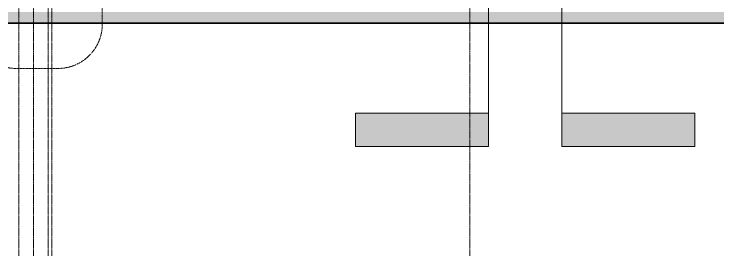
# Model space of a CAD drawing. Header units: inches. Extents: x -54880 to -186, y -132 to 853.
# Drawn here: x -22801.9 to -22420.7, y -132 to -1.2 of the extents above; entities that cross this region are included whole.
import ezdxf

# ---------------------------------------------------------------- set-up
doc = ezdxf.new("R2010")
doc.units = ezdxf.units.IN
doc.header["$MEASUREMENT"] = 0
doc.linetypes.add('Dash Dot 3_16_', pattern=[0.3125, 0.1875, -0.0625, 0, -0.0625])
doc.linetypes.add('Grid Line 1_2_', pattern=[0.875, 0.5, -0.125, 0.125, -0.125])
for name, color, linetype, lineweight in [('A-ANNO-SYMB', 150, 'Continuous', 9), ('C-BLDG-PADS', 91, 'Continuous', 9), ('C-TOPO', 7, 'Continuous', 9), ('G-ANNO-SYMB', 111, 'Continuous', 9), ('S-GRID', 1, 'Continuous', 9)]:
    doc.layers.add(name, color=color, linetype=linetype, lineweight=lineweight)

# ---------------------------------------------------------------- blocks, each defined once
blk = doc.blocks.new('Section - 3_32_ x 3_8_-18514-Section 13')
at = {"layer": 'G-ANNO-SYMB'}
blk.add_hatch(color=256, dxfattribs=at).paths.add_polyline_path([(-25570.9, -26.7), (-25498.9, -26.7), (-25498.9, -44.7), (-25570.9, -44.7)], flags=0)
for p, q in [((-25570.9, -26.7), (-25570.9, -44.7)), ((-25498.9, -26.7), (-25570.9, -26.7)), ((-25498.9, -44.7), (-25498.9, -26.7)), ((-25570.9, -44.7), (-25498.9, -44.7))]:
    blk.add_line(p, q, dxfattribs=at)

msp = doc.modelspace()

# ---------------------------------------------------------------- hatches: boundary and pattern name
at = {"layer": 'C-BLDG-PADS'}
h = msp.add_hatch(dxfattribs=at)
h.set_pattern_fill('FP_3', color=256, style=0, pattern_type=2)
h.set_pattern_definition([(50, (-26138.86, 100.19), (55.0854, -4.81984), [5.76, -63.36]), (355, (-26138.86, 100.19), (-10.6557, 57.7685), [4.608, -50.688]), (100.451, (-26134.267, 99.787), (44.4295, 52.94866), [4.895, -53.848]), (46.184, (-26138.86, 115.55), (81.9644, -12.7121), [8.64, -95.04]), (96.636, (-26132.03, 114.49), (71.7815, 74.8124), [7.343, -80.772]), (351.184, (-26138.86, 115.55), (71.782, 74.8124), [6.912, -76.032]), (21, (-26131.18, 111.71), (45.84207, -30.92146), [5.76, -63.36]), (326, (-26131.18, 111.71), (18.6871, 55.6915), [4.608, -50.688]), (71.451, (-26127.357, 109.13), (64.5289, 24.7701), [4.895, -53.848]), (37.5, (-26138.858, 100.189), (0.93389, 25.56682), [2.534, -47.539, 2.534, -48.922, -50.88]), (37.5, (-26138.858, 100.189), (0.93389, 25.56682), [-101.53, 2.534, -48.346]), (7.5, (-26138.858, 100.19), (20.20404, 30.2913), [2.534, -26.803, 2.534, -46.387, -19.392]), (7.5, (-26138.858, 100.19), (20.20404, 30.2913), [-78.259, 2.534, -16.858]), (327.5, (-26155.984, 100.19), (40.99778, -1.7324), [2.534, -16.666, 2.534, -57.37, -79.488]), (327.5, (-26155.984, 100.19), (40.99778, -1.7324), [-79.104, 2.534, -76.954]), (317.5, (-26163.664, 100.19), (44.78888, 7.68784), [2.534, -22.426, 2.534, -37.248, -56.448]), (317.5, (-26163.664, 100.19), (44.78888, 7.68784), [-64.742, 2.534, -53.914])])
h.paths.add_polyline_path([(-23737.47743, -6), (-22058.64023, -6), (-22058.64023, 0), (-26284.39023, 0), (-26284.39023, -6), (-23875.71443, -6)], flags=0)

# ---------------------------------------------------------------- linework, layer by layer
at = {"layer": 'A-ANNO-SYMB', "linetype": 'Dash Dot 3_16_'}
for p, q in [((-22754.12717, -6.57176), (-22754.12717, 381.86336)), ((-22800.79719, -30.57176), (-22778.12717, -30.57176))]:
    msp.add_line(p, q, dxfattribs=at)
for centre, start, end in [((-22800.79719, -6.57176), 180, 270), ((-22778.12717, -6.57176), 270, 0)]:
    msp.add_arc(centre, 24, start, end, dxfattribs=at)
at = {"layer": 'C-BLDG-PADS'}
msp.add_line((-26284.39023, -6), (-22058.64023, -6), dxfattribs=at)
at = {"layer": 'C-TOPO'}
for q in [(-23897.6001, -6.00628), (-22058.63965, -6.00628)]:
    msp.add_line((-22561.81494, -6.00628), q, dxfattribs=at)
at = {"layer": 'C-TOPO', "lineweight": 35}
for p, q in [((-23897.59959, -6.00628), (-22561.81536, -6.00628)), ((-22561.81536, -6.00628), (-22058.64023, -6.00628))]:
    msp.add_line(p, q, dxfattribs=at)
at = {"layer": 'G-ANNO-SYMB'}
for p, q in [((-22544.94179, 737.15708), (-22544.94179, -54.81697)), ((-22505.17362, 545.15708), (-22505.17362, -54.81697))]:
    msp.add_line(p, q, dxfattribs=at)
at = {"layer": 'S-GRID', "linetype": 'Grid Line 1_2_'}
for p, q in [((-22799.39023, -132), (-22799.39023, 573.76478)), ((-22799.39023, -132), (-22799.39023, 573.76478)), ((-22791.39023, -132), (-22791.39023, 573.76478)), ((-22791.39023, -132), (-22791.39023, 573.76478)), ((-22783.39023, -132), (-22783.39023, 573.76478)), ((-22781.39023, -132), (-22781.39023, 573.76478)), ((-22555.14023, -132), (-22555.14023, 573.76478))]:
    msp.add_line(p, q, dxfattribs=at)

# ---------------------------------------------------------------- block references
at = {"layer": 'G-ANNO-SYMB'}
msp.add_blockref('Section - 3_32_ x 3_8_-18514-Section 13', (2953.95788, -28.11318), dxfattribs=at)
at = {"layer": 'G-ANNO-SYMB', "extrusion": (0, 0, -1)}
msp.add_blockref('Section - 3_32_ x 3_8_-18514-Section 13', (48004.07329, -28.11318), dxfattribs=at)

doc.saveas('drawing.dxf')
